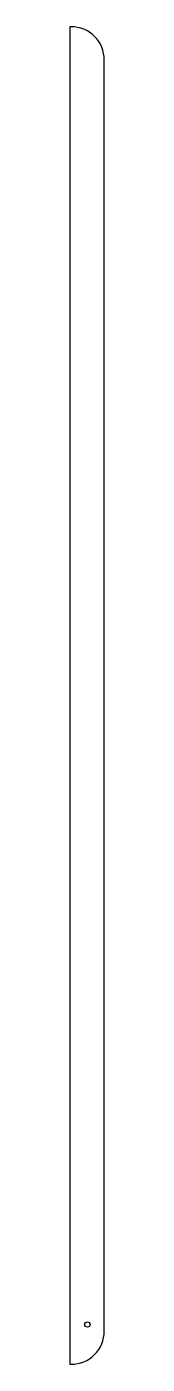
# Model space of a CAD drawing. Extents: x 0 to 47, y 0 to 1818.
import ezdxf

# ---------------------------------------------------------------- set-up
doc = ezdxf.new("R2010")
doc.units = 0
doc.layers.get('0').update_dxf_attribs({"linetype": 'CONTINUOUS'})

msp = doc.modelspace()

# ---------------------------------------------------------------- linework, layer by layer
msp.add_lwpolyline([(0, 0), (2, 0, 0.414214), (47, 45), (47, 1773, 0.414214), (2, 1818), (0, 1818)], format="xyb", close=True)
msp.add_circle((24, 54), 3.6)

doc.saveas('drawing.dxf')
